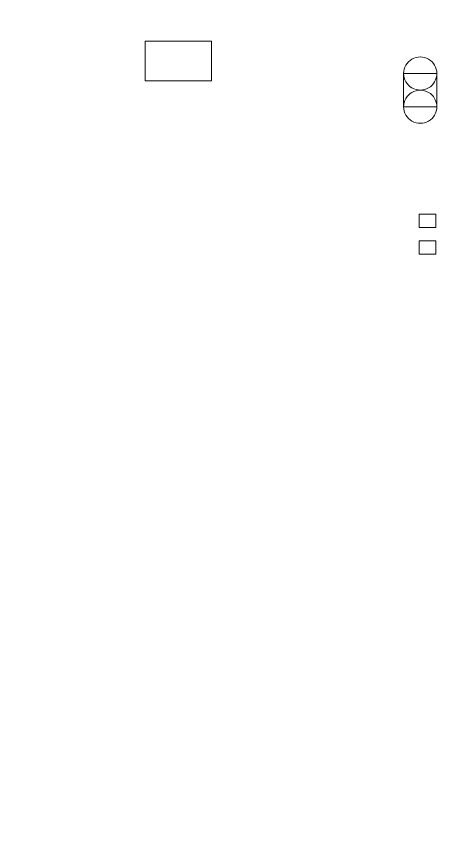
# Model space of a CAD drawing. Header units: millimetres. Extents: x -145 to 117, y -28 to 99.
# Drawn here: x -68.38 to -52.23, y 3.81 to 34.82 of the extents above; entities that cross this region are included whole.
import ezdxf

# ---------------------------------------------------------------- set-up
doc = ezdxf.new("R2010")
doc.units = ezdxf.units.MM
doc.header["$MEASUREMENT"] = 0
doc.layers.add('bottomstencil', color=7, linetype='Continuous')

msp = doc.modelspace()

# ---------------------------------------------------------------- linework, layer by layer
at = {"layer": 'bottomstencil', "color": 8, "lineweight": 9}
msp.add_open_spline([(-17.5854, 99.4833), (-17.5854, 99.4833), (-144.5854, 99.4833), (-144.5854, 99.4833), (-144.5854, 99.4833), (-144.5854, 99.4833), (-144.5854, -27.5167), (-144.5854, -27.5167), (-144.5854, -27.5167), (-144.5854, -27.5167), (-17.5854, -27.5167), (-17.5854, -27.5167), (-17.5854, -27.5167), (-17.5854, -27.5167), (-17.5854, 99.4833), (-17.5854, 99.4833)], degree=3, knots=[0, 0, 0, 0, 0.2, 0.2, 0.2, 0.2, 0.4, 0.4, 0.4, 0.4, 0.6, 0.6, 0.6, 0.6, 1, 1, 1, 1], dxfattribs=at)
at = {"layer": 'bottomstencil', "lineweight": 9}
for points, knots in [([(-63.4502, 32.3435), (-63.4502, 32.3435), (-63.4502, 33.8675), (-63.4502, 33.8675), (-63.4502, 33.8675), (-63.4502, 33.8675), (-60.9102, 33.8675), (-60.9102, 33.8675), (-60.9102, 33.8675), (-60.9102, 33.8675), (-60.9102, 32.3435), (-60.9102, 32.3435), (-60.9102, 32.3435), (-60.9102, 32.3435), (-63.4502, 32.3435), (-63.4502, 32.3435)], [0, 0, 0, 0, 0.2, 0.2, 0.2, 0.2, 0.4, 0.4, 0.4, 0.4, 0.6, 0.6, 0.6, 0.6, 1, 1, 1, 1]), ([(-53.5696, 32.628), (-53.5696, 32.8548), (-53.4485, 33.0645), (-53.2521, 33.1779), (-53.2521, 33.1779), (-53.0556, 33.2913), (-52.8135, 33.2913), (-52.6171, 33.1779), (-52.6171, 33.1779), (-52.4206, 33.0645), (-52.2996, 32.8548), (-52.2996, 32.628)], [0, 0, 0, 0, 0.25, 0.25, 0.25, 0.25, 0.5, 0.5, 0.5, 0.5, 1, 1, 1, 1]), ([(-52.2996, 31.358), (-52.2996, 31.358), (-53.5696, 31.358), (-53.5696, 31.358), (-53.5696, 31.358), (-53.5696, 31.358), (-53.5696, 32.628), (-53.5696, 32.628), (-53.5696, 32.628), (-53.5696, 32.628), (-52.2996, 32.628), (-52.2996, 32.628), (-52.2996, 32.628), (-52.2996, 32.628), (-52.2996, 31.358), (-52.2996, 31.358)], [0, 0, 0, 0, 0.2, 0.2, 0.2, 0.2, 0.4, 0.4, 0.4, 0.4, 0.6, 0.6, 0.6, 0.6, 1, 1, 1, 1]), ([(-52.2996, 32.628), (-52.2996, 32.4011), (-52.4206, 32.1915), (-52.6171, 32.078), (-52.6171, 32.078), (-52.8135, 31.9646), (-53.0556, 31.9646), (-53.2521, 32.078), (-53.2521, 32.078), (-53.4485, 32.1915), (-53.5696, 32.4011), (-53.5696, 32.628)], [0, 0, 0, 0, 0.25, 0.25, 0.25, 0.25, 0.5, 0.5, 0.5, 0.5, 1, 1, 1, 1]), ([(-52.9346, 32.628), (-52.9346, 32.628), (-52.9346, 32.628), (-52.9346, 32.628), (-52.9346, 32.628), (-52.9346, 32.628), (-52.9346, 32.628), (-52.9346, 32.628), (-52.9346, 32.628), (-52.9346, 32.628), (-52.9346, 32.628), (-52.9346, 32.628)], [0, 0, 0, 0, 0.25, 0.25, 0.25, 0.25, 0.5, 0.5, 0.5, 0.5, 1, 1, 1, 1]), ([(-52.9346, 32.628), (-52.9346, 32.628), (-52.9346, 32.628), (-52.9346, 32.628), (-52.9346, 32.628), (-52.9346, 32.628), (-52.9346, 32.628), (-52.9346, 32.628), (-52.9346, 32.628), (-52.9346, 32.628), (-52.9346, 32.628), (-52.9346, 32.628)], [0, 0, 0, 0, 0.25, 0.25, 0.25, 0.25, 0.5, 0.5, 0.5, 0.5, 1, 1, 1, 1]), ([(-53.5696, 31.358), (-53.5696, 31.5848), (-53.4485, 31.7945), (-53.2521, 31.9079), (-53.2521, 31.9079), (-53.0556, 32.0213), (-52.8135, 32.0213), (-52.6171, 31.9079), (-52.6171, 31.9079), (-52.4206, 31.7945), (-52.2996, 31.5848), (-52.2996, 31.358)], [0, 0, 0, 0, 0.25, 0.25, 0.25, 0.25, 0.5, 0.5, 0.5, 0.5, 1, 1, 1, 1]), ([(-52.2996, 31.358), (-52.2996, 31.1311), (-52.4206, 30.9215), (-52.6171, 30.808), (-52.6171, 30.808), (-52.8135, 30.6946), (-53.0556, 30.6946), (-53.2521, 30.808), (-53.2521, 30.808), (-53.4485, 30.9215), (-53.5696, 31.1311), (-53.5696, 31.358)], [0, 0, 0, 0, 0.25, 0.25, 0.25, 0.25, 0.5, 0.5, 0.5, 0.5, 1, 1, 1, 1]), ([(-52.9346, 31.358), (-52.9346, 31.358), (-52.9346, 31.358), (-52.9346, 31.358), (-52.9346, 31.358), (-52.9346, 31.358), (-52.9346, 31.358), (-52.9346, 31.358), (-52.9346, 31.358), (-52.9346, 31.358), (-52.9346, 31.358), (-52.9346, 31.358)], [0, 0, 0, 0, 0.25, 0.25, 0.25, 0.25, 0.5, 0.5, 0.5, 0.5, 1, 1, 1, 1]), ([(-52.9346, 31.358), (-52.9346, 31.358), (-52.9346, 31.358), (-52.9346, 31.358), (-52.9346, 31.358), (-52.9346, 31.358), (-52.9346, 31.358), (-52.9346, 31.358), (-52.9346, 31.358), (-52.9346, 31.358), (-52.9346, 31.358), (-52.9346, 31.358)], [0, 0, 0, 0, 0.25, 0.25, 0.25, 0.25, 0.5, 0.5, 0.5, 0.5, 1, 1, 1, 1]), ([(-52.9803, 26.7377), (-52.9803, 26.7377), (-52.9803, 27.2457), (-52.9803, 27.2457), (-52.9803, 27.2457), (-52.9803, 27.2457), (-52.3453, 27.2457), (-52.3453, 27.2457), (-52.3453, 27.2457), (-52.3453, 27.2457), (-52.3453, 26.7377), (-52.3453, 26.7377), (-52.3453, 26.7377), (-52.3453, 26.7377), (-52.9803, 26.7377), (-52.9803, 26.7377)], [0, 0, 0, 0, 0.2, 0.2, 0.2, 0.2, 0.4, 0.4, 0.4, 0.4, 0.6, 0.6, 0.6, 0.6, 1, 1, 1, 1]), ([(-52.9803, 25.7217), (-52.9803, 25.7217), (-52.9803, 26.2297), (-52.9803, 26.2297), (-52.9803, 26.2297), (-52.9803, 26.2297), (-52.3453, 26.2297), (-52.3453, 26.2297), (-52.3453, 26.2297), (-52.3453, 26.2297), (-52.3453, 25.7217), (-52.3453, 25.7217), (-52.3453, 25.7217), (-52.3453, 25.7217), (-52.9803, 25.7217), (-52.9803, 25.7217)], [0, 0, 0, 0, 0.2, 0.2, 0.2, 0.2, 0.4, 0.4, 0.4, 0.4, 0.6, 0.6, 0.6, 0.6, 1, 1, 1, 1])]:
    msp.add_open_spline(points, degree=3, knots=knots, dxfattribs=at)

doc.saveas('drawing.dxf')
